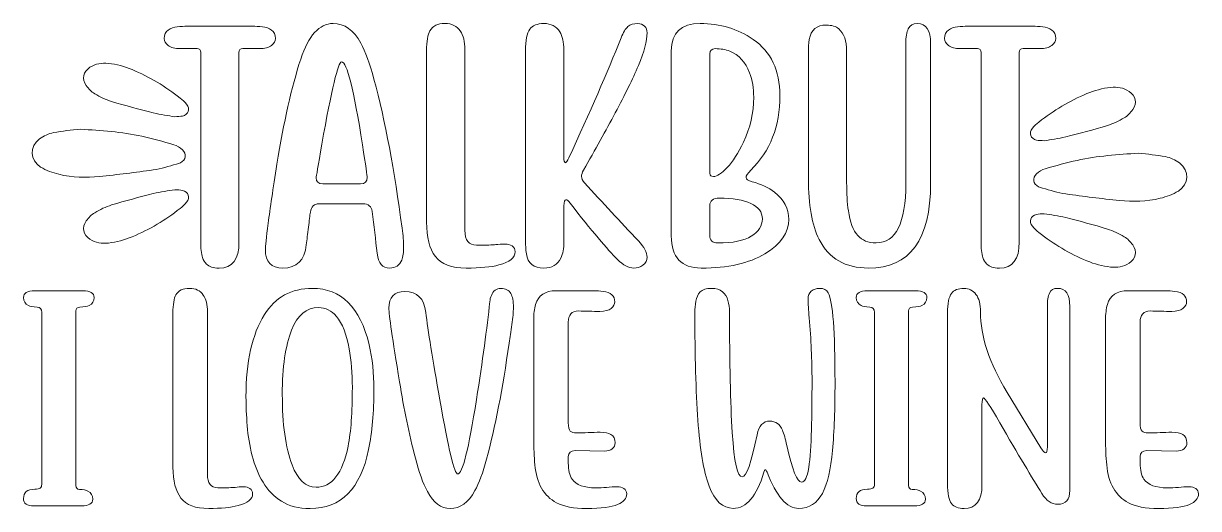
# Model space of a CAD drawing. Header units: inches. Extents: x 0.65 to 5.35, y -5.87 to -0.13.
# Drawn here: x 0.648 to 5.352, y -5.875 to -3.935 of the extents above; entities that cross this region are included whole.
import ezdxf

# ---------------------------------------------------------------- set-up
doc = ezdxf.new("R2010")
doc.units = ezdxf.units.IN
doc.header["$MEASUREMENT"] = 0
doc.layers.add('Layer 1', color=7, linetype='Continuous')

# ---------------------------------------------------------------- blocks, each defined once
blk = doc.blocks.new('block 4')
at = {"layer": 'Layer 1', "lineweight": 0}
for points, knots in [([(2.1141, -4.9134), (2.0852, -4.9134), (2.0685, -4.8937), (2.0638, -4.8543), (2.058, -4.7995), (2.0513, -4.7436), (2.0437, -4.6866), (2.0412, -4.6665), (2.0289, -4.6564), (2.0067, -4.6564), (2.0067, -4.6564), (1.8314, -4.6564), (1.8314, -4.6564), (1.8117, -4.6564), (1.8002, -4.6673), (1.7968, -4.6891), (1.7947, -4.7029), (1.7921, -4.7232), (1.789, -4.7497), (1.7858, -4.7763), (1.783, -4.7999), (1.7805, -4.8204), (1.7734, -4.8824), (1.7422, -4.9134), (1.6869, -4.9134), (1.64, -4.9134), (1.6165, -4.8887), (1.6165, -4.8393), (1.6165, -4.8276), (1.6203, -4.7925), (1.6278, -4.734), (1.6354, -4.6756), (1.6471, -4.5967), (1.663, -4.4975), (1.6898, -4.3291), (1.7214, -4.1894), (1.7579, -4.0784), (1.7889, -3.9829), (1.8322, -3.9352), (1.8879, -3.9352), (1.9332, -3.9352), (1.9702, -3.9614), (1.9991, -4.0137), (2.0171, -4.0472), (2.0345, -4.0952), (2.0513, -4.1576), (2.0961, -4.3243), (2.1336, -4.5228), (2.1637, -4.7532), (2.1679, -4.7834), (2.17, -4.8081), (2.17, -4.8273), (2.17, -4.8504), (2.1675, -4.8684), (2.1625, -4.8814), (2.1541, -4.9027), (2.138, -4.9134), (2.1141, -4.9134)], [0, 0, 0, 0, 1, 1, 1, 2, 2, 2, 3, 3, 3, 4, 4, 4, 5, 5, 5, 6, 6, 6, 7, 7, 7, 8, 8, 8, 9, 9, 9, 10, 10, 10, 11, 11, 11, 12, 12, 12, 13, 13, 13, 14, 14, 14, 15, 15, 15, 16, 16, 16, 17, 17, 17, 18, 18, 18, 19, 19, 19, 19]), ([(2.0243, -4.5503), (2.0243, -4.5461), (2.018, -4.5027), (2.0054, -4.4202), (1.9706, -4.1991), (1.9428, -4.0885), (1.9219, -4.0885), (1.9076, -4.0885), (1.8812, -4.1982), (1.8427, -4.4177), (1.8276, -4.5036), (1.8201, -4.5484), (1.8201, -4.5521), (1.8201, -4.5681), (1.8289, -4.576), (1.8465, -4.576), (1.8465, -4.576), (1.9979, -4.576), (1.9979, -4.576), (2.0155, -4.576), (2.0243, -4.5675), (2.0243, -4.5503)], [0, 0, 0, 0, 1, 1, 1, 2, 2, 2, 3, 3, 3, 4, 4, 4, 5, 5, 5, 6, 6, 6, 7, 7, 7, 7])]:
    blk.add_open_spline(points, degree=3, knots=knots, dxfattribs=at)
blk = doc.blocks.new('block 5')
at = {"layer": 'Layer 1', "lineweight": 0}
for points, knots in [([(3.3614, -4.9134), (3.2814, -4.9134), (3.2414, -4.8705), (3.2414, -4.7846), (3.2414, -4.7846), (3.2414, -4.0445), (3.2414, -4.0445), (3.2414, -3.9716), (3.28, -3.9352), (3.357, -3.9352), (3.437, -3.9352), (3.5076, -3.9563), (3.5688, -3.9986), (3.6404, -4.0481), (3.6762, -4.123), (3.6762, -4.2236), (3.6762, -4.3463), (3.6372, -4.4458), (3.5593, -4.522), (3.5468, -4.5345), (3.5405, -4.5444), (3.5405, -4.5515), (3.5405, -4.5582), (3.5486, -4.5637), (3.565, -4.5678), (3.601, -4.5775), (3.6307, -4.5915), (3.6542, -4.6099), (3.6923, -4.6393), (3.7114, -4.6755), (3.7114, -4.7186), (3.7114, -4.7718), (3.6796, -4.8176), (3.6162, -4.8559), (3.5527, -4.8942), (3.4678, -4.9134), (3.3614, -4.9134)], [0, 0, 0, 0, 1, 1, 1, 2, 2, 2, 3, 3, 3, 4, 4, 4, 5, 5, 5, 6, 6, 6, 7, 7, 7, 8, 8, 8, 9, 9, 9, 10, 10, 10, 11, 11, 11, 12, 12, 12, 12]), ([(3.3954, -4.5345), (3.3954, -4.5429), (3.4004, -4.5471), (3.4104, -4.5471), (3.4247, -4.5471), (3.443, -4.5351), (3.4654, -4.511), (3.4878, -4.4869), (3.5095, -4.4531), (3.5304, -4.4095), (3.5577, -4.3522), (3.5713, -4.2923), (3.5713, -4.2298), (3.5713, -4.1943), (3.5658, -4.1618), (3.5549, -4.1325), (3.5386, -4.0893), (3.5122, -4.0604), (3.4758, -4.0458), (3.4586, -4.0391), (3.4389, -4.0357), (3.4167, -4.0357), (3.4025, -4.0361), (3.3954, -4.043), (3.3954, -4.0564), (3.3954, -4.0564), (3.3954, -4.5345), (3.3954, -4.5345)], [0, 0, 0, 0, 1, 1, 1, 2, 2, 2, 3, 3, 3, 4, 4, 4, 5, 5, 5, 6, 6, 6, 7, 7, 7, 8, 8, 8, 9, 9, 9, 9]), ([(3.3954, -4.7821), (3.3954, -4.8026), (3.406, -4.8129), (3.4274, -4.8129), (3.4873, -4.8129), (3.532, -4.8038), (3.5615, -4.7856), (3.5911, -4.7673), (3.6058, -4.7444), (3.6058, -4.7168), (3.6058, -4.6895), (3.5904, -4.6689), (3.5596, -4.6549), (3.5289, -4.6409), (3.4871, -4.6338), (3.4343, -4.6338), (3.4083, -4.6338), (3.3954, -4.6437), (3.3954, -4.6633), (3.3954, -4.6633), (3.3954, -4.7821), (3.3954, -4.7821)], [0, 0, 0, 0, 1, 1, 1, 2, 2, 2, 3, 3, 3, 4, 4, 4, 5, 5, 5, 6, 6, 6, 7, 7, 7, 7])]:
    blk.add_open_spline(points, degree=3, knots=knots, dxfattribs=at)
blk = doc.blocks.new('block 6')
at = {"layer": 'Layer 1', "lineweight": 0}
for points, knots in [([(2.032, -5.22), (2.0448, -5.2747), (2.0512, -5.3339), (2.0512, -5.3975), (2.0512, -5.4895), (2.0441, -5.57), (2.0297, -5.639), (1.9973, -5.7962), (1.9193, -5.8748), (1.7957, -5.8748), (1.7501, -5.8748), (1.712, -5.8652), (1.6815, -5.8459), (1.6509, -5.8267), (1.6261, -5.8013), (1.6071, -5.7696), (1.5881, -5.7379), (1.5735, -5.7026), (1.5636, -5.6636), (1.5536, -5.6246), (1.547, -5.5847), (1.5438, -5.544), (1.5406, -5.5033), (1.539, -5.4648), (1.539, -5.4287), (1.539, -5.2877), (1.5635, -5.178), (1.6125, -5.0996), (1.6562, -5.0295), (1.7203, -4.9944), (1.8047, -4.9944), (1.9201, -4.9944), (1.9958, -5.0696), (2.032, -5.22)], [0, 0, 0, 0, 1, 1, 1, 2, 2, 2, 3, 3, 3, 4, 4, 4, 5, 5, 5, 6, 6, 6, 7, 7, 7, 8, 8, 8, 9, 9, 9, 10, 10, 10, 11, 11, 11, 11]), ([(1.9647, -5.3908), (1.9647, -5.3342), (1.9604, -5.2826), (1.9517, -5.2358), (1.9415, -5.1782), (1.9246, -5.135), (1.9008, -5.1064), (1.8816, -5.083), (1.8577, -5.0713), (1.829, -5.0713), (1.7812, -5.0713), (1.7453, -5.1013), (1.7216, -5.1612), (1.6967, -5.2234), (1.6843, -5.3092), (1.6843, -5.4185), (1.6843, -5.5376), (1.6973, -5.6314), (1.7233, -5.7), (1.7459, -5.76), (1.7779, -5.7899), (1.8194, -5.7899), (1.8827, -5.7899), (1.9255, -5.7351), (1.9478, -5.6254), (1.9591, -5.5689), (1.9647, -5.4907), (1.9647, -5.3908)], [0, 0, 0, 0, 1, 1, 1, 2, 2, 2, 3, 3, 3, 4, 4, 4, 5, 5, 5, 6, 6, 6, 7, 7, 7, 8, 8, 8, 9, 9, 9, 9])]:
    blk.add_open_spline(points, degree=3, knots=knots, dxfattribs=at)

msp = doc.modelspace()

# ---------------------------------------------------------------- linework, layer by layer
at = {"layer": 'Layer 1', "lineweight": 0}
for points, knots in [([(1.3652, -4.8713), (1.3686, -4.8814), (1.3738, -4.89), (1.3809, -4.8971), (1.391, -4.9079), (1.4077, -4.9134), (1.4312, -4.9134), (1.4844, -4.9134), (1.511, -4.8784), (1.511, -4.8085), (1.511, -4.8085), (1.511, -4.0508), (1.511, -4.0508), (1.511, -4.0407), (1.516, -4.0357), (1.5261, -4.0357), (1.5261, -4.0357), (1.5939, -4.0357), (1.5939, -4.0357), (1.6144, -4.0357), (1.63, -4.0315), (1.6407, -4.0231), (1.6514, -4.0148), (1.6567, -4.0056), (1.6567, -3.9955), (1.6567, -3.98), (1.6516, -3.9687), (1.6413, -3.9616), (1.6311, -3.9545), (1.6188, -3.9501), (1.6046, -3.9484), (1.5903, -3.9467), (1.5773, -3.9459), (1.5656, -3.9459), (1.5656, -3.9459), (1.303, -3.9459), (1.303, -3.9459), (1.2913, -3.9459), (1.2783, -3.9467), (1.2641, -3.9484), (1.2498, -3.9501), (1.2376, -3.9545), (1.2273, -3.9616), (1.2171, -3.9687), (1.2119, -3.98), (1.2119, -3.9955), (1.2119, -4.0056), (1.2173, -4.0148), (1.2279, -4.0231), (1.2386, -4.0315), (1.2542, -4.0357), (1.2747, -4.0357), (1.2747, -4.0357), (1.3432, -4.0357), (1.3432, -4.0357), (1.3528, -4.0357), (1.3577, -4.0407), (1.3577, -4.0508), (1.3577, -4.0508), (1.3577, -4.8035), (1.3577, -4.8035), (1.3577, -4.834), (1.3602, -4.8567), (1.3652, -4.8713)], [0, 0, 0, 0, 1, 1, 1, 2, 2, 2, 3, 3, 3, 4, 4, 4, 5, 5, 5, 6, 6, 6, 7, 7, 7, 8, 8, 8, 9, 9, 9, 10, 10, 10, 11, 11, 11, 12, 12, 12, 13, 13, 13, 14, 14, 14, 15, 15, 15, 16, 16, 16, 17, 17, 17, 18, 18, 18, 19, 19, 19, 20, 20, 20, 21, 21, 21, 21]), ([(2.6042, -4.8248), (2.5962, -4.8198), (2.5868, -4.8173), (2.5759, -4.8173), (2.5625, -4.8173), (2.55, -4.818), (2.5385, -4.8195), (2.527, -4.821), (2.5013, -4.8217), (2.4615, -4.8217), (2.4305, -4.8217), (2.415, -4.8018), (2.415, -4.762), (2.415, -4.762), (2.415, -4.0395), (2.415, -4.0395), (2.415, -4.0077), (2.409, -3.9827), (2.3968, -3.9647), (2.3834, -3.945), (2.3629, -3.9352), (2.3353, -3.9352), (2.3064, -3.9352), (2.2863, -3.9448), (2.2749, -3.9641), (2.2661, -3.9796), (2.2617, -4.0064), (2.2617, -4.0445), (2.2617, -4.0445), (2.2617, -4.7293), (2.2617, -4.7293), (2.2617, -4.7901), (2.2735, -4.8359), (2.2969, -4.8669), (2.3204, -4.8979), (2.3616, -4.9134), (2.4207, -4.9134), (2.476, -4.9134), (2.5195, -4.9092), (2.5514, -4.9008), (2.5945, -4.8895), (2.6161, -4.8719), (2.6161, -4.8481), (2.6161, -4.8376), (2.6121, -4.8298), (2.6042, -4.8248)], [0, 0, 0, 0, 1, 1, 1, 2, 2, 2, 3, 3, 3, 4, 4, 4, 5, 5, 5, 6, 6, 6, 7, 7, 7, 8, 8, 8, 9, 9, 9, 10, 10, 10, 11, 11, 11, 12, 12, 12, 13, 13, 13, 14, 14, 14, 15, 15, 15, 15]), ([(3.0173, -4.292), (3.0556, -4.2208), (3.0864, -4.1579), (3.1096, -4.1032), (3.1329, -4.0486), (3.1445, -4.0049), (3.1445, -3.9723), (3.1445, -3.9618), (3.1411, -3.953), (3.1344, -3.9459), (3.1277, -3.9387), (3.1185, -3.9352), (3.1068, -3.9352), (3.0904, -3.9352), (3.0774, -3.9393), (3.0678, -3.9474), (3.0582, -3.9556), (3.049, -3.9708), (3.0402, -3.993), (2.9857, -4.1304), (2.916, -4.2902), (2.831, -4.4723), (2.8247, -4.4853), (2.8201, -4.4918), (2.8171, -4.4918), (2.8134, -4.4918), (2.8115, -4.4839), (2.8115, -4.468), (2.8115, -4.468), (2.8115, -4.0395), (2.8115, -4.0395), (2.8115, -4.0102), (2.806, -3.9865), (2.7951, -3.9685), (2.7817, -3.9463), (2.7604, -3.9352), (2.7311, -3.9352), (2.7047, -3.9352), (2.6858, -3.9429), (2.6745, -3.9584), (2.6632, -3.9739), (2.6576, -4.0026), (2.6576, -4.0445), (2.6576, -4.0445), (2.6576, -4.8035), (2.6576, -4.8035), (2.6576, -4.8219), (2.6588, -4.8395), (2.6613, -4.8562), (2.6672, -4.8944), (2.6904, -4.9134), (2.7311, -4.9134), (2.7633, -4.9134), (2.7859, -4.9), (2.7989, -4.8732), (2.8073, -4.856), (2.8115, -4.8345), (2.8115, -4.8085), (2.8115, -4.8085), (2.8115, -4.664), (2.8115, -4.664), (2.8115, -4.6481), (2.8142, -4.6401), (2.8197, -4.6401), (2.8234, -4.6401), (2.8289, -4.6445), (2.836, -4.6533), (2.9227, -4.7639), (2.9859, -4.8391), (3.0257, -4.8789), (3.0492, -4.9019), (3.0712, -4.9134), (3.0917, -4.9134), (3.1047, -4.9134), (3.1167, -4.9094), (3.1278, -4.9015), (3.1389, -4.8935), (3.1445, -4.8828), (3.1445, -4.8694), (3.1445, -4.851), (3.1329, -4.8294), (3.1099, -4.8047), (3.0374, -4.7281), (2.9656, -4.6508), (2.8944, -4.5729), (2.886, -4.5633), (2.8819, -4.5547), (2.8819, -4.5471), (2.8819, -4.54), (2.8846, -4.5314), (2.89, -4.5214), (2.9365, -4.4397), (2.9789, -4.3633), (3.0173, -4.292)], [0, 0, 0, 0, 1, 1, 1, 2, 2, 2, 3, 3, 3, 4, 4, 4, 5, 5, 5, 6, 6, 6, 7, 7, 7, 8, 8, 8, 9, 9, 9, 10, 10, 10, 11, 11, 11, 12, 12, 12, 13, 13, 13, 14, 14, 14, 15, 15, 15, 16, 16, 16, 17, 17, 17, 18, 18, 18, 19, 19, 19, 20, 20, 20, 21, 21, 21, 22, 22, 22, 23, 23, 23, 24, 24, 24, 25, 25, 25, 26, 26, 26, 27, 27, 27, 28, 28, 28, 29, 29, 29, 30, 30, 30, 31, 31, 31, 31]), ([(4.2259, -3.9352), (4.2083, -3.9352), (4.1963, -3.9421), (4.1898, -3.9559), (4.1833, -3.9697), (4.1801, -3.9896), (4.1801, -4.0156), (4.1801, -4.0156), (4.1801, -4.5748), (4.1801, -4.5748), (4.1801, -4.7331), (4.1405, -4.8123), (4.0613, -4.8123), (4.0295, -4.8123), (4.005, -4.8026), (3.9878, -4.7834), (3.969, -4.762), (3.9564, -4.7289), (3.9501, -4.6841), (3.9455, -4.6518), (3.9432, -4.6143), (3.9432, -4.5716), (3.9432, -4.5716), (3.9432, -4.0458), (3.9432, -4.0458), (3.9432, -4.0043), (3.9327, -3.9746), (3.9118, -3.9565), (3.9001, -3.9465), (3.8837, -3.9415), (3.8628, -3.9415), (3.8226, -3.9415), (3.7995, -3.9605), (3.7937, -3.9986), (3.7912, -4.0154), (3.7899, -4.0328), (3.7899, -4.0508), (3.7899, -4.0508), (3.7899, -4.5553), (3.7899, -4.5553), (3.7899, -4.66), (3.8044, -4.7413), (3.8333, -4.7991), (3.8718, -4.8753), (3.9375, -4.9134), (4.0305, -4.9134), (4.1964, -4.9134), (4.2793, -4.8001), (4.2793, -4.5735), (4.2793, -4.5735), (4.2793, -4.0156), (4.2793, -4.0156), (4.2793, -3.962), (4.2615, -3.9352), (4.2259, -3.9352)], [0, 0, 0, 0, 1, 1, 1, 2, 2, 2, 3, 3, 3, 4, 4, 4, 5, 5, 5, 6, 6, 6, 7, 7, 7, 8, 8, 8, 9, 9, 9, 10, 10, 10, 11, 11, 11, 12, 12, 12, 13, 13, 13, 14, 14, 14, 15, 15, 15, 16, 16, 16, 17, 17, 17, 18, 18, 18, 18]), ([(4.3981, -4.0357), (4.3981, -4.0357), (4.4665, -4.0357), (4.4665, -4.0357), (4.4762, -4.0357), (4.481, -4.0407), (4.481, -4.0508), (4.481, -4.0508), (4.481, -4.8035), (4.481, -4.8035), (4.481, -4.834), (4.4835, -4.8567), (4.4885, -4.8713), (4.4919, -4.8814), (4.4971, -4.89), (4.5042, -4.8971), (4.5143, -4.9079), (4.531, -4.9134), (4.5545, -4.9134), (4.6077, -4.9134), (4.6343, -4.8784), (4.6343, -4.8085), (4.6343, -4.8085), (4.6343, -4.0508), (4.6343, -4.0508), (4.6343, -4.0407), (4.6393, -4.0357), (4.6494, -4.0357), (4.6494, -4.0357), (4.7172, -4.0357), (4.7172, -4.0357), (4.7377, -4.0357), (4.7533, -4.0315), (4.764, -4.0231), (4.7747, -4.0148), (4.78, -4.0056), (4.78, -3.9955), (4.78, -3.98), (4.7749, -3.9687), (4.7647, -3.9616), (4.7544, -3.9545), (4.7421, -3.9501), (4.7279, -3.9484), (4.7137, -3.9467), (4.7007, -3.9459), (4.6889, -3.9459), (4.6889, -3.9459), (4.4263, -3.9459), (4.4263, -3.9459), (4.4146, -3.9459), (4.4016, -3.9467), (4.3874, -3.9484), (4.3731, -3.9501), (4.3609, -3.9545), (4.3506, -3.9616), (4.3404, -3.9687), (4.3352, -3.98), (4.3352, -3.9955), (4.3352, -4.0056), (4.3406, -4.0148), (4.3513, -4.0231), (4.3619, -4.0315), (4.3775, -4.0357), (4.3981, -4.0357)], [0, 0, 0, 0, 1, 1, 1, 2, 2, 2, 3, 3, 3, 4, 4, 4, 5, 5, 5, 6, 6, 6, 7, 7, 7, 8, 8, 8, 9, 9, 9, 10, 10, 10, 11, 11, 11, 12, 12, 12, 13, 13, 13, 14, 14, 14, 15, 15, 15, 16, 16, 16, 17, 17, 17, 18, 18, 18, 19, 19, 19, 20, 20, 20, 21, 21, 21, 21]), ([(1.3013, -4.258), (1.2938, -4.2487), (1.2846, -4.2406), (1.2752, -4.2332), (1.2164, -4.1868), (1.1527, -4.1483), (1.0833, -4.1196), (1.0528, -4.107), (1.0212, -4.0981), (0.9883, -4.0948), (0.9621, -4.0923), (0.9368, -4.0956), (0.9144, -4.1104), (0.8877, -4.128), (0.881, -4.1574), (0.8994, -4.1832), (0.9085, -4.196), (0.9203, -4.2083), (0.9336, -4.2162), (0.9549, -4.2287), (0.9776, -4.2398), (1.0011, -4.2469), (1.0563, -4.2637), (1.1121, -4.2786), (1.168, -4.2925), (1.1975, -4.2998), (1.2278, -4.3035), (1.2536, -4.3081), (1.2669, -4.307), (1.2759, -4.3072), (1.2844, -4.3053), (1.309, -4.2997), (1.3171, -4.2775), (1.3013, -4.258)], [0, 0, 0, 0, 1, 1, 1, 2, 2, 2, 3, 3, 3, 4, 4, 4, 5, 5, 5, 6, 6, 6, 7, 7, 7, 8, 8, 8, 9, 9, 9, 10, 10, 10, 11, 11, 11, 11]), ([(4.6866, -4.354), (4.6708, -4.3735), (4.679, -4.3958), (4.7036, -4.4014), (4.7121, -4.4033), (4.7211, -4.4031), (4.7344, -4.4042), (4.7602, -4.3996), (4.7905, -4.3959), (4.82, -4.3886), (4.8759, -4.3747), (4.9317, -4.3597), (4.9868, -4.343), (5.0104, -4.3359), (5.0331, -4.3247), (5.0544, -4.3123), (5.0677, -4.3044), (5.0795, -4.2921), (5.0886, -4.2793), (5.107, -4.2535), (5.1002, -4.2241), (5.0736, -4.2065), (5.0511, -4.1917), (5.0259, -4.1883), (4.9997, -4.1909), (4.9668, -4.1942), (4.9352, -4.2031), (4.9047, -4.2157), (4.8353, -4.2444), (4.7716, -4.2829), (4.7127, -4.3293), (4.7033, -4.3367), (4.6941, -4.3448), (4.6866, -4.354)], [0, 0, 0, 0, 1, 1, 1, 2, 2, 2, 3, 3, 3, 4, 4, 4, 5, 5, 5, 6, 6, 6, 7, 7, 7, 8, 8, 8, 9, 9, 9, 10, 10, 10, 11, 11, 11, 11]), ([(0.7171, -4.5093), (0.7392, -4.5228), (0.7651, -4.532), (0.7904, -4.5381), (0.8438, -4.5509), (0.8985, -4.5526), (0.953, -4.5469), (1.0247, -4.5393), (1.0964, -4.5309), (1.1677, -4.5205), (1.1993, -4.5159), (1.23, -4.5057), (1.261, -4.4978), (1.2664, -4.4964), (1.2718, -4.4945), (1.2767, -4.4919), (1.2986, -4.4802), (1.3029, -4.4571), (1.2848, -4.4403), (1.2751, -4.4313), (1.2625, -4.4236), (1.2499, -4.4199), (1.2077, -4.4075), (1.1652, -4.3958), (1.1222, -4.3863), (1.0413, -4.3685), (0.959, -4.3631), (0.876, -4.3579), (0.8403, -4.3622), (0.8042, -4.3644), (0.769, -4.3716), (0.7493, -4.3756), (0.7291, -4.3849), (0.7128, -4.3969), (0.6711, -4.4278), (0.6728, -4.4821), (0.7171, -4.5093)], [0, 0, 0, 0, 1, 1, 1, 2, 2, 2, 3, 3, 3, 4, 4, 4, 5, 5, 5, 6, 6, 6, 7, 7, 7, 8, 8, 8, 9, 9, 9, 10, 10, 10, 11, 11, 11, 12, 12, 12, 12]), ([(4.7112, -4.588), (4.7161, -4.5906), (4.7215, -4.5925), (4.7269, -4.5938), (4.758, -4.6017), (4.7887, -4.612), (4.8203, -4.6166), (4.8916, -4.627), (4.9633, -4.6354), (5.035, -4.643), (5.0894, -4.6487), (5.1442, -4.647), (5.1976, -4.6342), (5.2229, -4.628), (5.2488, -4.6189), (5.2709, -4.6053), (5.3151, -4.5782), (5.3169, -4.5238), (5.2752, -4.493), (5.2589, -4.481), (5.2387, -4.4717), (5.2189, -4.4676), (5.1838, -4.4605), (5.1477, -4.4582), (5.112, -4.4539), (5.029, -4.4592), (4.9466, -4.4645), (4.8657, -4.4824), (4.8228, -4.4919), (4.7803, -4.5036), (4.738, -4.516), (4.7254, -4.5197), (4.7129, -4.5274), (4.7032, -4.5364), (4.6851, -4.5532), (4.6894, -4.5763), (4.7112, -4.588)], [0, 0, 0, 0, 1, 1, 1, 2, 2, 2, 3, 3, 3, 4, 4, 4, 5, 5, 5, 6, 6, 6, 7, 7, 7, 8, 8, 8, 9, 9, 9, 10, 10, 10, 11, 11, 11, 12, 12, 12, 12]), ([(1.3013, -4.6499), (1.3171, -4.6304), (1.309, -4.6082), (1.2844, -4.6026), (1.2759, -4.6007), (1.2669, -4.6009), (1.2536, -4.5998), (1.2278, -4.6044), (1.1975, -4.608), (1.168, -4.6154), (1.1121, -4.6293), (1.0563, -4.6442), (1.0011, -4.661), (0.9776, -4.6681), (0.9549, -4.6792), (0.9336, -4.6917), (0.9203, -4.6995), (0.9085, -4.7119), (0.8994, -4.7246), (0.881, -4.7505), (0.8877, -4.7799), (0.9144, -4.7975), (0.9368, -4.8123), (0.9621, -4.8156), (0.9883, -4.813), (1.0212, -4.8098), (1.0528, -4.8009), (1.0833, -4.7882), (1.1527, -4.7595), (1.2164, -4.7211), (1.2752, -4.6747), (1.2846, -4.6673), (1.2938, -4.6592), (1.3013, -4.6499)], [0, 0, 0, 0, 1, 1, 1, 2, 2, 2, 3, 3, 3, 4, 4, 4, 5, 5, 5, 6, 6, 6, 7, 7, 7, 8, 8, 8, 9, 9, 9, 10, 10, 10, 11, 11, 11, 11]), ([(5.0736, -4.8936), (5.1002, -4.876), (5.107, -4.8466), (5.0886, -4.8207), (5.0795, -4.808), (5.0677, -4.7956), (5.0544, -4.7878), (5.0331, -4.7753), (5.0104, -4.7642), (4.9868, -4.7571), (4.9317, -4.7403), (4.8759, -4.7254), (4.82, -4.7115), (4.7905, -4.7041), (4.7602, -4.7005), (4.7344, -4.6959), (4.7211, -4.697), (4.7121, -4.6967), (4.7036, -4.6987), (4.679, -4.7043), (4.6708, -4.7265), (4.6866, -4.746), (4.6941, -4.7553), (4.7033, -4.7634), (4.7127, -4.7708), (4.7716, -4.8172), (4.8353, -4.8556), (4.9047, -4.8843), (4.9352, -4.897), (4.9668, -4.9059), (4.9997, -4.9091), (5.0259, -4.9117), (5.0511, -4.9084), (5.0736, -4.8936)], [0, 0, 0, 0, 1, 1, 1, 2, 2, 2, 3, 3, 3, 4, 4, 4, 5, 5, 5, 6, 6, 6, 7, 7, 7, 8, 8, 8, 9, 9, 9, 10, 10, 10, 11, 11, 11, 11]), ([(0.874, -5.0696), (0.8921, -5.0689), (0.9046, -5.0668), (0.9114, -5.0634), (0.9245, -5.0566), (0.9311, -5.0459), (0.9311, -5.0312), (0.9311, -5.0131), (0.9161, -5.004), (0.8859, -5.004), (0.8859, -5.004), (0.6937, -5.004), (0.6937, -5.004), (0.6635, -5.004), (0.6484, -5.0131), (0.6484, -5.0312), (0.6484, -5.0459), (0.655, -5.0566), (0.6682, -5.0634), (0.6746, -5.0668), (0.6863, -5.0689), (0.7033, -5.0696), (0.7153, -5.0704), (0.7214, -5.077), (0.7214, -5.0894), (0.7214, -5.0894), (0.7214, -5.7786), (0.7214, -5.7786), (0.7214, -5.7854), (0.7193, -5.7903), (0.7152, -5.7933), (0.711, -5.7964), (0.7038, -5.7979), (0.6937, -5.7979), (0.6635, -5.7979), (0.6484, -5.8103), (0.6484, -5.8352), (0.6484, -5.8548), (0.6624, -5.8646), (0.6903, -5.8646), (0.6903, -5.8646), (0.8803, -5.8646), (0.8803, -5.8646), (0.9104, -5.8646), (0.9255, -5.8555), (0.9255, -5.8375), (0.9255, -5.8231), (0.9191, -5.8124), (0.9063, -5.8052), (0.8999, -5.8014), (0.8885, -5.7992), (0.8723, -5.7984), (0.8629, -5.7977), (0.8582, -5.7926), (0.8582, -5.7832), (0.8582, -5.7832), (0.8582, -5.0849), (0.8582, -5.0849), (0.8582, -5.0755), (0.8635, -5.0704), (0.874, -5.0696)], [0, 0, 0, 0, 1, 1, 1, 2, 2, 2, 3, 3, 3, 4, 4, 4, 5, 5, 5, 6, 6, 6, 7, 7, 7, 8, 8, 8, 9, 9, 9, 10, 10, 10, 11, 11, 11, 12, 12, 12, 13, 13, 13, 14, 14, 14, 15, 15, 15, 16, 16, 16, 17, 17, 17, 18, 18, 18, 19, 19, 19, 20, 20, 20, 20]), ([(1.5293, -5.7883), (1.5173, -5.7883), (1.5061, -5.7889), (1.4957, -5.7902), (1.4853, -5.7916), (1.4622, -5.7922), (1.4264, -5.7922), (1.3985, -5.7922), (1.3846, -5.7743), (1.3846, -5.7385), (1.3846, -5.7385), (1.3846, -5.0883), (1.3846, -5.0883), (1.3846, -5.0596), (1.3791, -5.0372), (1.3682, -5.021), (1.3561, -5.0033), (1.3377, -4.9944), (1.3128, -4.9944), (1.2868, -4.9944), (1.2687, -5.0031), (1.2585, -5.0204), (1.2506, -5.0344), (1.2466, -5.0585), (1.2466, -5.0928), (1.2466, -5.0928), (1.2466, -5.7091), (1.2466, -5.7091), (1.2466, -5.7638), (1.2572, -5.805), (1.2783, -5.8329), (1.2994, -5.8608), (1.3365, -5.8748), (1.3897, -5.8748), (1.4394, -5.8748), (1.4786, -5.871), (1.5073, -5.8635), (1.5461, -5.8533), (1.5655, -5.8375), (1.5655, -5.816), (1.5655, -5.8065), (1.5619, -5.7996), (1.5548, -5.795), (1.5476, -5.7905), (1.5392, -5.7883), (1.5293, -5.7883)], [0, 0, 0, 0, 1, 1, 1, 2, 2, 2, 3, 3, 3, 4, 4, 4, 5, 5, 5, 6, 6, 6, 7, 7, 7, 8, 8, 8, 9, 9, 9, 10, 10, 10, 11, 11, 11, 12, 12, 12, 13, 13, 13, 14, 14, 14, 15, 15, 15, 15]), ([(2.5595, -4.9944), (2.5411, -4.9944), (2.5282, -5.0038), (2.5211, -5.0227), (2.5177, -5.031), (2.5156, -5.0393), (2.5149, -5.0476), (2.5036, -5.1535), (2.4858, -5.2837), (2.4617, -5.4383), (2.4304, -5.6373), (2.4054, -5.7368), (2.3865, -5.7368), (2.3733, -5.7368), (2.3494, -5.6379), (2.3147, -5.44), (2.2861, -5.2782), (2.2674, -5.1618), (2.2587, -5.0905), (2.252, -5.0348), (2.2241, -5.0069), (2.1751, -5.0069), (2.1325, -5.0069), (2.1112, -5.0293), (2.1112, -5.0741), (2.1112, -5.0979), (2.1253, -5.1959), (2.1536, -5.3682), (2.1709, -5.4763), (2.192, -5.5779), (2.2169, -5.6729), (2.2316, -5.7295), (2.2476, -5.7741), (2.265, -5.8069), (2.2887, -5.8521), (2.319, -5.8748), (2.356, -5.8748), (2.3967, -5.8748), (2.4299, -5.851), (2.4555, -5.8035), (2.4717, -5.7734), (2.4872, -5.7312), (2.5019, -5.6769), (2.5362, -5.5506), (2.5663, -5.3961), (2.5923, -5.2132), (2.5953, -5.1914), (2.5989, -5.1667), (2.6031, -5.1392), (2.6072, -5.1116), (2.6093, -5.089), (2.6093, -5.0713), (2.6093, -5.0457), (2.6059, -5.027), (2.5991, -5.0153), (2.5912, -5.0014), (2.578, -4.9944), (2.5595, -4.9944)], [0, 0, 0, 0, 1, 1, 1, 2, 2, 2, 3, 3, 3, 4, 4, 4, 5, 5, 5, 6, 6, 6, 7, 7, 7, 8, 8, 8, 9, 9, 9, 10, 10, 10, 11, 11, 11, 12, 12, 12, 13, 13, 13, 14, 14, 14, 15, 15, 15, 16, 16, 16, 17, 17, 17, 18, 18, 18, 19, 19, 19, 19]), ([(3.026, -5.7883), (3.0113, -5.7883), (2.9967, -5.7889), (2.9822, -5.7902), (2.9677, -5.7916), (2.9531, -5.7922), (2.9384, -5.7922), (2.892, -5.7922), (2.8607, -5.7807), (2.8445, -5.7577), (2.8343, -5.7427), (2.8292, -5.7212), (2.8292, -5.6933), (2.8292, -5.6933), (2.8292, -5.6673), (2.8292, -5.6673), (2.8292, -5.6514), (2.8383, -5.6435), (2.8564, -5.6435), (2.8564, -5.6435), (2.9734, -5.6452), (2.9734, -5.6452), (2.987, -5.6452), (2.9975, -5.642), (3.0051, -5.6356), (3.0126, -5.6292), (3.0164, -5.6215), (3.0164, -5.6124), (3.0164, -5.5966), (3.0107, -5.5853), (2.9994, -5.5785), (2.99, -5.5728), (2.9757, -5.57), (2.9565, -5.57), (2.9406, -5.57), (2.9247, -5.5704), (2.9087, -5.5711), (2.8926, -5.5719), (2.8767, -5.5723), (2.8609, -5.5723), (2.8503, -5.5723), (2.8424, -5.5698), (2.8372, -5.5649), (2.8319, -5.56), (2.8292, -5.5489), (2.8292, -5.5316), (2.8292, -5.5316), (2.8292, -5.1301), (2.8292, -5.1301), (2.8292, -5.1), (2.8426, -5.0849), (2.8694, -5.0849), (2.8837, -5.0849), (2.8981, -5.0852), (2.9126, -5.0857), (2.9271, -5.0863), (2.9416, -5.0866), (2.9559, -5.0866), (2.9759, -5.0866), (2.9908, -5.0825), (3.0006, -5.0744), (3.0104, -5.0663), (3.0153, -5.0577), (3.0153, -5.0487), (3.0153, -5.0242), (2.9996, -5.0101), (2.9683, -5.0063), (2.9555, -5.0048), (2.9438, -5.004), (2.9333, -5.004), (2.9333, -5.004), (2.7806, -5.004), (2.7806, -5.004), (2.7361, -5.004), (2.7086, -5.0223), (2.6981, -5.0589), (2.6932, -5.0762), (2.6907, -5.0971), (2.6907, -5.1216), (2.6907, -5.1216), (2.6907, -5.596), (2.6907, -5.596), (2.6907, -5.6326), (2.6922, -5.6675), (2.6952, -5.7006), (2.702, -5.7741), (2.731, -5.8246), (2.7823, -5.8521), (2.811, -5.8672), (2.8509, -5.8748), (2.9022, -5.8748), (2.961, -5.8748), (3.0024, -5.8696), (3.0266, -5.8592), (3.0507, -5.8488), (3.0628, -5.8344), (3.0628, -5.816), (3.0628, -5.8065), (3.0591, -5.7996), (3.0517, -5.795), (3.0444, -5.7905), (3.0358, -5.7883), (3.026, -5.7883)], [0, 0, 0, 0, 1, 1, 1, 2, 2, 2, 3, 3, 3, 4, 4, 4, 5, 5, 5, 6, 6, 6, 7, 7, 7, 8, 8, 8, 9, 9, 9, 10, 10, 10, 11, 11, 11, 12, 12, 12, 13, 13, 13, 14, 14, 14, 15, 15, 15, 16, 16, 16, 17, 17, 17, 18, 18, 18, 19, 19, 19, 20, 20, 20, 21, 21, 21, 22, 22, 22, 23, 23, 23, 24, 24, 24, 25, 25, 25, 26, 26, 26, 27, 27, 27, 28, 28, 28, 29, 29, 29, 30, 30, 30, 31, 31, 31, 32, 32, 32, 33, 33, 33, 34, 34, 34, 34]), ([(3.8351, -4.9944), (3.8215, -4.9944), (3.8104, -4.9982), (3.8018, -5.0057), (3.7931, -5.0133), (3.7888, -5.0235), (3.7888, -5.0363), (3.7888, -5.0551), (3.7902, -5.0806), (3.7933, -5.1126), (3.8008, -5.1985), (3.8046, -5.2822), (3.8046, -5.3636), (3.8046, -5.433), (3.8038, -5.4986), (3.8023, -5.5604), (3.8008, -5.6222), (3.7971, -5.6725), (3.7913, -5.7114), (3.7855, -5.7502), (3.7759, -5.7696), (3.7627, -5.7696), (3.745, -5.7696), (3.7254, -5.7208), (3.7039, -5.6232), (3.6983, -5.5971), (3.6923, -5.5766), (3.6858, -5.5615), (3.676, -5.5374), (3.6593, -5.5253), (3.6355, -5.5253), (3.6091, -5.5253), (3.5922, -5.5436), (3.5846, -5.5802), (3.562, -5.6925), (3.5422, -5.7487), (3.5253, -5.7487), (3.506, -5.7487), (3.4927, -5.6896), (3.4854, -5.5714), (3.478, -5.4533), (3.4744, -5.2922), (3.4744, -5.0883), (3.4744, -5.0724), (3.4723, -5.0573), (3.4681, -5.0427), (3.464, -5.0283), (3.4566, -5.0166), (3.4461, -5.0077), (3.4355, -4.9989), (3.4208, -4.9944), (3.402, -4.9944), (3.3813, -4.9944), (3.3663, -4.9992), (3.357, -5.0088), (3.3478, -5.0184), (3.342, -5.0308), (3.3395, -5.0459), (3.3371, -5.0609), (3.3358, -5.0766), (3.3358, -5.0928), (3.3358, -5.2628), (3.3398, -5.4057), (3.3477, -5.5217), (3.3556, -5.6376), (3.3706, -5.7253), (3.3927, -5.7849), (3.4147, -5.8444), (3.4468, -5.8742), (3.4891, -5.8742), (3.5422, -5.8742), (3.5831, -5.8261), (3.6118, -5.73), (3.614, -5.7232), (3.6161, -5.7198), (3.618, -5.7198), (3.6202, -5.7198), (3.6225, -5.7231), (3.6248, -5.7295), (3.6617, -5.826), (3.7039, -5.8742), (3.7514, -5.8742), (3.7936, -5.8742), (3.8251, -5.8544), (3.8459, -5.8148), (3.8666, -5.7753), (3.8802, -5.7179), (3.8868, -5.6427), (3.8934, -5.5674), (3.8967, -5.4765), (3.8967, -5.3698), (3.8967, -5.1667), (3.8877, -5.0476), (3.8696, -5.0125), (3.8632, -5.0005), (3.8517, -4.9944), (3.8351, -4.9944)], [0, 0, 0, 0, 1, 1, 1, 2, 2, 2, 3, 3, 3, 4, 4, 4, 5, 5, 5, 6, 6, 6, 7, 7, 7, 8, 8, 8, 9, 9, 9, 10, 10, 10, 11, 11, 11, 12, 12, 12, 13, 13, 13, 14, 14, 14, 15, 15, 15, 16, 16, 16, 17, 17, 17, 18, 18, 18, 19, 19, 19, 20, 20, 20, 21, 21, 21, 22, 22, 22, 23, 23, 23, 24, 24, 24, 25, 25, 25, 26, 26, 26, 27, 27, 27, 28, 28, 28, 29, 29, 29, 30, 30, 30, 31, 31, 31, 32, 32, 32, 32]), ([(4.2072, -5.0696), (4.2252, -5.0689), (4.2377, -5.0668), (4.2445, -5.0634), (4.2577, -5.0566), (4.2643, -5.0459), (4.2643, -5.0312), (4.2643, -5.0131), (4.2492, -5.004), (4.219, -5.004), (4.219, -5.004), (4.0268, -5.004), (4.0268, -5.004), (3.9966, -5.004), (3.9815, -5.0131), (3.9815, -5.0312), (3.9815, -5.0459), (3.9882, -5.0566), (4.0013, -5.0634), (4.0077, -5.0668), (4.0194, -5.0689), (4.0364, -5.0696), (4.0485, -5.0704), (4.0545, -5.077), (4.0545, -5.0894), (4.0545, -5.0894), (4.0545, -5.7786), (4.0545, -5.7786), (4.0545, -5.7854), (4.0524, -5.7903), (4.0483, -5.7933), (4.0441, -5.7964), (4.037, -5.7979), (4.0268, -5.7979), (3.9966, -5.7979), (3.9815, -5.8103), (3.9815, -5.8352), (3.9815, -5.8548), (3.9955, -5.8646), (4.0234, -5.8646), (4.0234, -5.8646), (4.2134, -5.8646), (4.2134, -5.8646), (4.2435, -5.8646), (4.2586, -5.8555), (4.2586, -5.8375), (4.2586, -5.8231), (4.2522, -5.8124), (4.2394, -5.8052), (4.233, -5.8014), (4.2216, -5.7992), (4.2055, -5.7984), (4.196, -5.7977), (4.1913, -5.7926), (4.1913, -5.7832), (4.1913, -5.7832), (4.1913, -5.0849), (4.1913, -5.0849), (4.1913, -5.0755), (4.1966, -5.0704), (4.2072, -5.0696)], [0, 0, 0, 0, 1, 1, 1, 2, 2, 2, 3, 3, 3, 4, 4, 4, 5, 5, 5, 6, 6, 6, 7, 7, 7, 8, 8, 8, 9, 9, 9, 10, 10, 10, 11, 11, 11, 12, 12, 12, 13, 13, 13, 14, 14, 14, 15, 15, 15, 16, 16, 16, 17, 17, 17, 18, 18, 18, 19, 19, 19, 20, 20, 20, 20]), ([(4.7878, -4.9944), (4.772, -4.9944), (4.7612, -5.0006), (4.7553, -5.0131), (4.7495, -5.0255), (4.7466, -5.0434), (4.7466, -5.0668), (4.7466, -5.0668), (4.7466, -5.6282), (4.7466, -5.6282), (4.7466, -5.6445), (4.7443, -5.6526), (4.7398, -5.6526), (4.7352, -5.6526), (4.729, -5.6458), (4.7211, -5.6322), (4.7211, -5.6322), (4.586, -5.4105), (4.586, -5.4105), (4.5147, -5.2937), (4.4791, -5.1863), (4.4791, -5.0883), (4.4791, -5.0577), (4.473, -5.0345), (4.4607, -5.0184), (4.4485, -5.0024), (4.4326, -4.9944), (4.413, -4.9944), (4.3896, -4.9944), (4.3727, -5.0013), (4.3624, -5.0151), (4.352, -5.0288), (4.3468, -5.0547), (4.3468, -5.0928), (4.3468, -5.0928), (4.3468, -5.7758), (4.3468, -5.7758), (4.3468, -5.8154), (4.3522, -5.8418), (4.3629, -5.855), (4.3737, -5.8682), (4.3903, -5.8748), (4.413, -5.8748), (4.4608, -5.8748), (4.4848, -5.8433), (4.4848, -5.7803), (4.4848, -5.7803), (4.4848, -5.4592), (4.4848, -5.4592), (4.4848, -5.4415), (4.487, -5.4326), (4.4916, -5.4326), (4.4961, -5.4326), (4.5176, -5.4656), (4.556, -5.5316), (4.6295, -5.659), (4.6859, -5.7536), (4.7251, -5.8154), (4.742, -5.8437), (4.763, -5.8578), (4.7878, -5.8578), (4.8202, -5.8578), (4.8365, -5.8393), (4.8365, -5.8024), (4.8365, -5.8024), (4.8365, -5.0668), (4.8365, -5.0668), (4.8365, -5.0185), (4.8202, -4.9944), (4.7878, -4.9944)], [0, 0, 0, 0, 1, 1, 1, 2, 2, 2, 3, 3, 3, 4, 4, 4, 5, 5, 5, 6, 6, 6, 7, 7, 7, 8, 8, 8, 9, 9, 9, 10, 10, 10, 11, 11, 11, 12, 12, 12, 13, 13, 13, 14, 14, 14, 15, 15, 15, 16, 16, 16, 17, 17, 17, 18, 18, 18, 19, 19, 19, 20, 20, 20, 21, 21, 21, 22, 22, 22, 23, 23, 23, 23]), ([(5.3405, -5.795), (5.3332, -5.7905), (5.3246, -5.7883), (5.3148, -5.7883), (5.3001, -5.7883), (5.2855, -5.7889), (5.271, -5.7902), (5.2565, -5.7916), (5.2419, -5.7922), (5.2272, -5.7922), (5.1808, -5.7922), (5.1495, -5.7807), (5.1333, -5.7577), (5.1232, -5.7427), (5.1181, -5.7212), (5.1181, -5.6933), (5.1181, -5.6933), (5.1181, -5.6673), (5.1181, -5.6673), (5.1181, -5.6514), (5.1271, -5.6435), (5.1452, -5.6435), (5.1452, -5.6435), (5.2622, -5.6452), (5.2622, -5.6452), (5.2758, -5.6452), (5.2863, -5.642), (5.2939, -5.6356), (5.3014, -5.6292), (5.3052, -5.6215), (5.3052, -5.6124), (5.3052, -5.5966), (5.2995, -5.5853), (5.2883, -5.5785), (5.2788, -5.5728), (5.2645, -5.57), (5.2453, -5.57), (5.2294, -5.57), (5.2135, -5.5704), (5.1975, -5.5711), (5.1815, -5.5719), (5.1655, -5.5723), (5.1497, -5.5723), (5.1392, -5.5723), (5.1312, -5.5698), (5.126, -5.5649), (5.1207, -5.56), (5.1181, -5.5489), (5.1181, -5.5316), (5.1181, -5.5316), (5.1181, -5.1301), (5.1181, -5.1301), (5.1181, -5.1), (5.1314, -5.0849), (5.1582, -5.0849), (5.1725, -5.0849), (5.1869, -5.0852), (5.2015, -5.0857), (5.216, -5.0863), (5.2304, -5.0866), (5.2447, -5.0866), (5.2647, -5.0866), (5.2796, -5.0825), (5.2894, -5.0744), (5.2992, -5.0663), (5.3041, -5.0577), (5.3041, -5.0487), (5.3041, -5.0242), (5.2884, -5.0101), (5.2571, -5.0063), (5.2443, -5.0048), (5.2326, -5.004), (5.2221, -5.004), (5.2221, -5.004), (5.0694, -5.004), (5.0694, -5.004), (5.0249, -5.004), (4.9974, -5.0223), (4.9869, -5.0589), (4.982, -5.0762), (4.9795, -5.0971), (4.9795, -5.1216), (4.9795, -5.1216), (4.9795, -5.596), (4.9795, -5.596), (4.9795, -5.6326), (4.981, -5.6675), (4.984, -5.7006), (4.9908, -5.7741), (5.0198, -5.8246), (5.0711, -5.8521), (5.0998, -5.8672), (5.1397, -5.8748), (5.191, -5.8748), (5.2498, -5.8748), (5.2913, -5.8696), (5.3154, -5.8592), (5.3395, -5.8488), (5.3516, -5.8344), (5.3516, -5.816), (5.3516, -5.8065), (5.3479, -5.7996), (5.3405, -5.795)], [0, 0, 0, 0, 1, 1, 1, 2, 2, 2, 3, 3, 3, 4, 4, 4, 5, 5, 5, 6, 6, 6, 7, 7, 7, 8, 8, 8, 9, 9, 9, 10, 10, 10, 11, 11, 11, 12, 12, 12, 13, 13, 13, 14, 14, 14, 15, 15, 15, 16, 16, 16, 17, 17, 17, 18, 18, 18, 19, 19, 19, 20, 20, 20, 21, 21, 21, 22, 22, 22, 23, 23, 23, 24, 24, 24, 25, 25, 25, 26, 26, 26, 27, 27, 27, 28, 28, 28, 29, 29, 29, 30, 30, 30, 31, 31, 31, 32, 32, 32, 33, 33, 33, 34, 34, 34, 34])]:
    msp.add_open_spline(points, degree=3, knots=knots, dxfattribs=at)

# ---------------------------------------------------------------- block references
at = {"layer": 'Layer 1'}
for name in ['block 4', 'block 5', 'block 6']:
    msp.add_blockref(name, (0, 0), dxfattribs=at)

doc.saveas('drawing.dxf')
